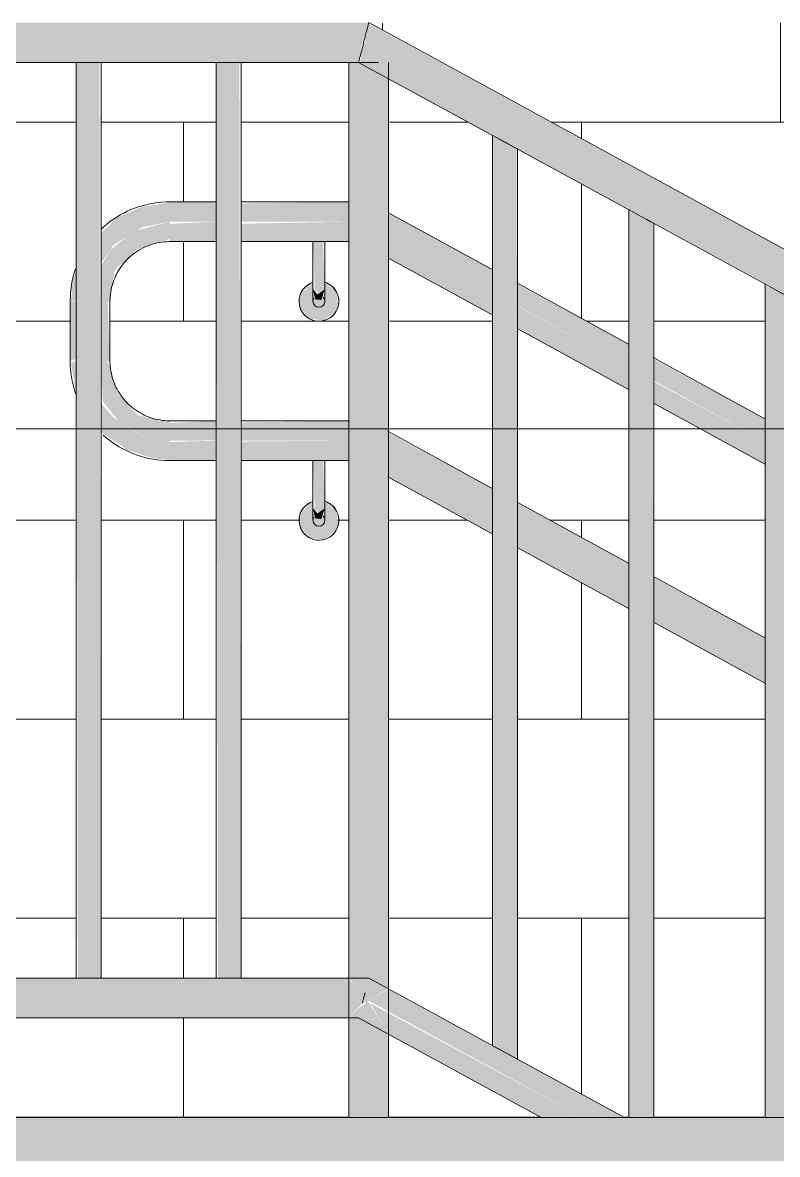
# Model space of a CAD drawing. Header units: metres. Extents: x -3 to 469, y -13 to 19.
# Drawn here: x 95.639 to 96.397, y -0.037 to 1.1 of the extents above; entities that cross this region are included whole.
import ezdxf

# ---------------------------------------------------------------- set-up
doc = ezdxf.new("R2010")
doc.units = ezdxf.units.M
doc.linetypes.add('Center', pattern=[0.03, 0.012, -0.006, 0.006, -0.006])
for name, color, linetype, lineweight in [('A-ANNO-KEYN', 7, 'Continuous', 5), ('A-WALL', 7, 'Continuous', 9), ('Balaústres', 7, 'Continuous', 5), ('Corrimão', 7, 'Continuous', 15), ('Corrimãos', 7, 'Continuous', 15), ('Corrimãos superiores', 7, 'Continuous', 15), ('Suportes', 7, 'Continuous', 5)]:
    doc.layers.add(name, color=color, linetype=linetype, lineweight=lineweight)
for name, color, linetype, lineweight, true_color in [('A-FLOR-LEVL-2', 7, 'Center', 5, 0x0080c0), ('A-WALL-PATT-1', 7, 'Continuous', 5, 0xe3e2df), ('A-WALL-PATT-3', 7, 'Continuous', 5, 0x515151), ('Corrimãos superiores-1', 7, 'Continuous', 15, 0xe0e0e0), ('Corrimãos-1', 7, 'Continuous', 15, 0xe0e0e0), ('Guarda-corpos-1', 7, 'Continuous', 15, 0xe0e0e0), ('Guarda-corpos-2', 7, 'Continuous', 5, 0xe0e0e0), ('Suportes-1', 7, 'Continuous', 5, 0xe0e0e0)]:
    doc.layers.add(name, color=color, linetype=linetype, lineweight=lineweight, true_color=true_color)

# ---------------------------------------------------------------- blocks, each defined once
blk = doc.blocks.new('M_Support - Metal - Circular2 - M_Support - Metal - Circular 2-4977634-FACHADA 01')
at = {"layer": 'Suportes-1'}
for points in [[(95.9364, 0.832), (95.9422, 0.832), (95.9407, 0.88), (95.9306, 0.88), (95.9322, 0.832), (95.9349, 0.832)], [(95.9389, 0.8214), (95.9422, 0.8318), (95.9349, 0.827), (95.9304, 0.832), (95.9327, 0.8219)]]:
    blk.add_hatch(color=256, dxfattribs=at).paths.add_polyline_path(points)
h = blk.add_hatch(color=256, dxfattribs=at)
h.paths.add_polyline_path([(95.9416, 0.8007), (95.9537, 0.81), (95.9557, 0.816), (95.9537, 0.83), (95.9422, 0.8387), (95.9407, 0.832), (95.9306, 0.832), (95.9306, 0.8391), (95.9264, 0.8373), (95.9171, 0.8252), (95.9171, 0.8148), (95.9264, 0.8027), (95.9364, 0.8014)])
h.paths.add_polyline_path([(95.9389, 0.8214), (95.9327, 0.8219), (95.9313, 0.8311), (95.938, 0.827), (95.9424, 0.832), (95.941, 0.8252), (95.9389, 0.8214)])
at = {"layer": 'Suportes'}
for p, q in [((95.9304, 0.88), (95.9304, 0.832)), ((95.9424, 0.832), (95.9424, 0.88))]:
    blk.add_line(p, q, dxfattribs=at)
at = {"layer": 'Suportes', "flags": 128}
for points in [[(95.9304, 0.832), (95.9304, 0.8315), (95.9304, 0.831), (95.9304, 0.8306), (95.9304, 0.8301), (95.9304, 0.8296), (95.9304, 0.8291), (95.9304, 0.8287), (95.9304, 0.8282), (95.9304, 0.8278), (95.9304, 0.8273), (95.9304, 0.8269), (95.9304, 0.8265), (95.9304, 0.826), (95.9304, 0.8256), (95.9304, 0.8252), (95.9304, 0.8248), (95.9304, 0.8245), (95.9304, 0.8241), (95.9304, 0.8237), (95.9304, 0.8234), (95.9304, 0.8231), (95.9304, 0.8228), (95.9304, 0.8225), (95.9304, 0.8222), (95.9304, 0.8219), (95.9304, 0.8217), (95.9304, 0.8214), (95.9304, 0.8212), (95.9304, 0.821), (95.9304, 0.8208), (95.9304, 0.8207), (95.9304, 0.8205), (95.9304, 0.8204), (95.9304, 0.8203), (95.9304, 0.8202), (95.9304, 0.8201), (95.9304, 0.82), (95.9304, 0.82), (95.9304, 0.82)], [(95.9424, 0.82), (95.9424, 0.82), (95.9424, 0.82), (95.9424, 0.8201), (95.9424, 0.8202), (95.9424, 0.8202), (95.9424, 0.8203), (95.9424, 0.8205), (95.9424, 0.8206), (95.9424, 0.8208), (95.9424, 0.8209), (95.9424, 0.8211), (95.9424, 0.8214), (95.9424, 0.8216), (95.9424, 0.8218), (95.9424, 0.8221), (95.9424, 0.8224), (95.9424, 0.8227), (95.9424, 0.823), (95.9424, 0.8233), (95.9424, 0.8236), (95.9424, 0.824), (95.9424, 0.8244), (95.9424, 0.8247), (95.9424, 0.8251), (95.9424, 0.8255), (95.9424, 0.8259), (95.9424, 0.8263), (95.9424, 0.8268), (95.9424, 0.8272), (95.9424, 0.8277), (95.9424, 0.8281), (95.9424, 0.8286), (95.9424, 0.829), (95.9424, 0.8295), (95.9424, 0.83), (95.9424, 0.8304), (95.9424, 0.8309), (95.9424, 0.8314), (95.9424, 0.8319), (95.9424, 0.832)]]:
    blk.add_lwpolyline(points, dxfattribs=at)
at = {"layer": 'Suportes'}
for radius, start, end in [(0.02, 106.6498, 180), (0.02, 120, 165), (0.02, 360, 73.0746), (0.02, 30, 73.0746), (0.02, 180, 360), (0.006, 150, 180), (0.006, 180, 0), (0.006, 0, 45), (0.02, 0, 15), (0.02, 345, 0), (0.02, 195, 330)]:
    blk.add_arc((95.9364, 0.82), radius, start, end, dxfattribs=at)
blk = doc.blocks.new('Balaustre REDONDO 40 - Balaustre REDONDO 40-4981576-FACHADA 01')
at = {"layer": 'Suportes-1'}
h = blk.add_hatch(color=256, dxfattribs=at)
h.paths.add_polyline_path([(95.9915, 0), (96.0064, 0), (96.0056, 0.085), (95.9858, 0.1168), (95.9759, 0.1095), (95.9664, 0.1), (95.9671, 0), (95.9864, 0)])
h.paths.add_polyline_path([(95.9864, 0.1172), (96.0064, 0.13), (96.0057, 1.0447), (95.9964, 1.06), (95.9664, 1.06), (95.9671, 0.1393), (95.9858, 0.1183)])
at = {"layer": 'Suportes'}
for p, q in [((95.9664, 1.06), (95.9664, 0)), ((95.9964, 1.06), (95.9664, 1.06)), ((96.0064, 0), (96.0064, 1.06))]:
    blk.add_line(p, q, dxfattribs=at)
blk = doc.blocks.new('Guarda-corpo - 25mm-V24-FACHADA 01')
at = {"layer": 'Guarda-corpos-2'}
for points in [[(96.3923, 0), (96.3972, 0), (96.3972, 0.8306), (96.385, 0.8359), (96.3852, 0), (96.3918, 0)], [(96.3972, 0), (96.4094, 0), (96.409, 0.8241), (96.3972, 0.8306), (96.3972, 0.0306)]]:
    blk.add_hatch(color=256, dxfattribs=at).paths.add_polyline_path(points)
at = {"layer": 'Balaústres'}
for p, q in [((96.3847, 0.8374), (96.3847, 0)), ((96.4097, 0), (96.4097, 0.8238))]:
    blk.add_line(p, q, dxfattribs=at)
at = {"layer": 'Balaústres', "flags": 128}
for points in [[(96.3972, 0.8306), (96.3918, 0.8335), (96.3874, 0.8359), (96.385, 0.8372)], [(96.4097, 0.8238), (96.4094, 0.8239), (96.407, 0.8252), (96.4026, 0.8276), (96.3972, 0.8306)]]:
    blk.add_lwpolyline(points, dxfattribs=at)
blk = doc.blocks.new('Guarda-corpo - 25mm-V25-FACHADA 01')
at = {"layer": 'Guarda-corpos-2'}
for points in [[(96.2603, 0), (96.2603, 0.9052), (96.2481, 0.9105), (96.2481, 0), (96.2549, 0)], [(96.2603, 0), (96.2725, 0), (96.2721, 0.8987), (96.2603, 0.9052), (96.2603, 0.0306)]]:
    blk.add_hatch(color=256, dxfattribs=at).paths.add_polyline_path(points)
at = {"layer": 'Balaústres'}
for p, q in [((96.2478, 0.912), (96.2478, 0)), ((96.2728, 0), (96.2728, 0.8984))]:
    blk.add_line(p, q, dxfattribs=at)
at = {"layer": 'Balaústres', "flags": 128}
for points in [[(96.2603, 0.9052), (96.2549, 0.9081), (96.2505, 0.9105), (96.2481, 0.9118)], [(96.2728, 0.8984), (96.2725, 0.8986), (96.27, 0.8999), (96.2657, 0.9022), (96.2603, 0.9052)]]:
    blk.add_lwpolyline(points, dxfattribs=at)
blk = doc.blocks.new('Guarda-corpo - 25mm-V26-FACHADA 01')
at = {"layer": 'Guarda-corpos-2'}
for points in [[(96.1234, 0.0654), (96.1234, 0.9798), (96.1112, 0.9851), (96.1115, 0.0718), (96.1179, 0.0683)], [(96.1355, 0.0587), (96.1352, 0.9734), (96.1234, 0.9798), (96.1234, 0.0654), (96.1352, 0.0589)]]:
    blk.add_hatch(color=256, dxfattribs=at).paths.add_polyline_path(points)
at = {"layer": 'Balaústres'}
for p, q in [((96.1109, 0.9866), (96.1109, 0.0722)), ((96.1359, 0.0586), (96.1359, 0.973))]:
    blk.add_line(p, q, dxfattribs=at)
at = {"layer": 'Balaústres', "flags": 128}
for points in [[(96.1234, 0.9798), (96.1179, 0.9828), (96.1136, 0.9851), (96.1112, 0.9865)], [(96.1359, 0.973), (96.1355, 0.9732), (96.1331, 0.9745), (96.1288, 0.9769), (96.1234, 0.9798)], [(96.1109, 0.0722), (96.1112, 0.072), (96.1136, 0.0707), (96.1179, 0.0683), (96.1234, 0.0654)], [(96.1234, 0.0654), (96.1288, 0.0624), (96.1331, 0.06), (96.1355, 0.0587)]]:
    blk.add_lwpolyline(points, dxfattribs=at)
blk = doc.blocks.new('Guarda-corpo - 25mm-4979408-FACHADA 01')
at = {"layer": 'Guarda-corpos-2'}
for points in [[(95.8394, 0.14), (95.8457, 0.14), (95.8457, 1.06), (95.8332, 1.06), (95.8349, 0.14)], [(95.8519, 0.14), (95.8582, 0.14), (95.8565, 1.06), (95.8457, 1.06), (95.8457, 0.14)]]:
    blk.add_hatch(color=256, dxfattribs=at).paths.add_polyline_path(points)
at = {"layer": 'Balaústres'}
for p, q in [((95.8332, 1.06), (95.8332, 0.14)), ((95.8332, 1.06), (95.8457, 1.06)), ((95.8457, 1.06), (95.8582, 1.06)), ((95.8582, 0.14), (95.8582, 1.06)), ((95.8457, 0.14), (95.8332, 0.14)), ((95.8582, 0.14), (95.8457, 0.14))]:
    blk.add_line(p, q, dxfattribs=at)
blk = doc.blocks.new('Guarda-corpo - Guarda-corpo-4979325-FACHADA 01')
at = {"layer": 'Guarda-corpos-1'}
h = blk.add_hatch(color=256, dxfattribs=at)
h.paths.add_polyline_path([(93.473, 0.12), (94.7197, 0.12), (94.6997, 0.14), (93.4923, 0.1393), (93.4781, 0.1251)])
h.paths.add_polyline_path([(93.453, 0.12), (93.473, 0.12), (93.453, 0.1373), (93.453, 0.1252)])
h.paths.add_polyline_path([(94.7197, 0.12), (95.9813, 0.12), (95.9812, 0.1252), (95.965, 0.14), (94.738, 0.1383), (94.7223, 0.1226)])
h = blk.add_hatch(color=256, dxfattribs=at)
h.paths.add_polyline_path([(95.9864, 0.1172), (95.9848, 0.12), (95.9824, 0.1241), (95.9813, 0.12)])
h.paths.add_polyline_path([(96.2015, 0), (96.2433, 0), (96.0057, 0.1287), (95.9864, 0.1172), (96.1454, 0.0306)])
h = blk.add_hatch(color=256, dxfattribs=at)
h.paths.add_polyline_path([(94.7197, 0.12), (93.473, 0.12), (93.493, 0.1), (94.7014, 0.1017), (94.7171, 0.1174)])
h.paths.add_polyline_path([(95.9664, 0.1), (95.98, 0.1148), (95.98, 0.12), (94.7197, 0.12), (94.7397, 0.1), (95.8629, 0.1)])
h.paths.add_polyline_path([(93.4557, 0.1027), (93.473, 0.12), (93.453, 0.12), (93.4535, 0.1027)])
h = blk.add_hatch(color=256, dxfattribs=at)
h.paths.add_polyline_path([(95.9864, 0.1172), (95.9813, 0.12), (95.9824, 0.1148), (95.9827, 0.115)])
h.paths.add_polyline_path([(96.1597, 0), (96.2015, 0), (95.9879, 0.1148), (96.0064, 0.0835), (96.1036, 0.0306)])
at = {"layer": 'Corrimão'}
for p, q in [((95.9864, 0.14), (93.453, 0.14)), ((96.2433, 0), (95.9864, 0.14)), ((95.9827, 0.1252), (95.9813, 0.12)), ((95.9813, 0.12), (95.9827, 0.1252)), ((95.9813, 0.12), (95.98, 0.1148)), ((95.98, 0.1148), (95.9813, 0.12)), ((93.453, 0.1), (95.9762, 0.1)), ((95.9762, 0.1), (96.1597, 0))]:
    blk.add_line(p, q, dxfattribs=at)
for name, p in [('Guarda-corpo - 25mm-4979408-FACHADA 01', (-0.1407, 0)), ('Guarda-corpo - 25mm-4979408-FACHADA 01', (0, 0)), ('Guarda-corpo - 25mm-V26-FACHADA 01', (0, 0)), ('Guarda-corpo - 25mm-V25-FACHADA 01', (0, 0)), ('Guarda-corpo - 25mm-V24-FACHADA 01', (0, 0))]:
    blk.add_blockref(name, p)
blk = doc.blocks.new('Tipo de corrimão superior - Corrimão superior_Interno_-4979358-FACHADA 01')
at = {"layer": 'Corrimãos superiores-1'}
for points in [[(93.5216, 1.08), (95.9813, 1.08), (95.9864, 1.1), (93.4537, 1.0993), (93.473, 1.08)], [(97.7464, 0.118), (97.7657, 0.1302), (95.9863, 1.0993), (95.9827, 1.0793), (97.7359, 0.1237)], [(95.9762, 1.06), (95.98, 1.08), (93.473, 1.08), (93.493, 1.06), (95.9732, 1.06)], [(97.7264, 0.1061), (97.7464, 0.118), (95.9813, 1.08), (95.9777, 1.06), (95.9967, 1.06), (96.0064, 1.0435), (96.7897, 0.6186), (96.8031, 0.6262), (96.8104, 0.6254), (96.828, 0.5958), (97.7257, 0.1065)]]:
    blk.add_hatch(color=256, dxfattribs=at).paths.add_polyline_path(points)
at = {"layer": 'Corrimãos superiores'}
for p, q in [((97.7664, 0.1299), (95.9864, 1.1)), ((93.493, 1.06), (95.9762, 1.06)), ((95.9762, 1.06), (97.7264, 0.1061))]:
    blk.add_line(p, q, dxfattribs=at)
for points, knots in [([(95.9813, 1.08), (95.9818, 1.0817), (95.9827, 1.0852), (95.9839, 1.0901), (95.985, 1.0943), (95.9861, 1.0986), (95.9864, 1.1), (95.9864, 1.1)], [0, 0, 0, 0, 0.0833333, 0.1666667, 0.25, 0.3333333, 0.5, 0.5, 0.5, 0.5]), ([(95.9762, 1.06), (95.9762, 1.06), (95.9766, 1.0614), (95.9777, 1.0657), (95.9788, 1.0699), (95.98, 1.0748), (95.9809, 1.0783), (95.9813, 1.08)], [0.5, 0.5, 0.5, 0.5, 0.6666667, 0.75, 0.8333333, 0.9166667, 1, 1, 1, 1])]:
    blk.add_open_spline(points, degree=3, knots=knots, dxfattribs=at)
blk = doc.blocks.new('Tipo de Corrimão - Corrimão_Interno_-4982792-FACHADA 01')
at = {"layer": 'Corrimãos'}
for p, q in [((95.7692, 0.8775), (95.7715, 0.8781)), ((95.7289, 0.7428), (95.7283, 0.7451))]:
    blk.add_line(p, q, dxfattribs=at)
at = {"layer": 'Corrimãos', "flags": 128}
for points in [[(95.7864, 0.92), (95.7824, 0.9199), (95.7784, 0.9197), (95.7745, 0.9193), (95.7705, 0.9187), (95.7666, 0.918), (95.7627, 0.9171), (95.7588, 0.9161), (95.755, 0.9149), (95.7512, 0.9136), (95.7475, 0.9121), (95.7438, 0.9105), (95.7403, 0.9087), (95.7367, 0.9068), (95.7333, 0.9047), (95.73, 0.9025), (95.7267, 0.9002), (95.7235, 0.8978), (95.7205, 0.8952), (95.7175, 0.8925)], [(95.781, 0.8798), (95.7834, 0.8799), (95.7858, 0.88), (95.7864, 0.88)], [(95.7482, 0.8662), (95.7501, 0.8677), (95.752, 0.8692), (95.754, 0.8705), (95.7561, 0.8717), (95.7581, 0.8729)], [(95.6919, 0.8525), (95.6906, 0.8487), (95.6896, 0.8448), (95.6886, 0.8409), (95.6879, 0.837), (95.6873, 0.833)], [(95.6873, 0.833), (95.6868, 0.8291), (95.6866, 0.8251), (95.6864, 0.8211), (95.6864, 0.82)], [(95.7264, 0.82), (95.7265, 0.8224), (95.7266, 0.8248), (95.7269, 0.8272), (95.7272, 0.8296), (95.7276, 0.8319), (95.7281, 0.8343)], [(95.6864, 0.76), (95.6865, 0.756), (95.6867, 0.752), (95.6871, 0.748), (95.6877, 0.7441), (95.6884, 0.7401), (95.689, 0.7375)], [(95.7267, 0.7546), (95.7265, 0.757), (95.7264, 0.7594), (95.7264, 0.76)], [(95.6893, 0.7362), (95.6903, 0.7324), (95.6915, 0.7285), (95.6924, 0.7259)], [(95.7402, 0.7218), (95.7387, 0.7237), (95.7373, 0.7256), (95.7359, 0.7276), (95.7347, 0.7296), (95.7335, 0.7317)], [(95.7864, 0.7), (95.784, 0.7), (95.7816, 0.7002), (95.7792, 0.7004), (95.7769, 0.7008), (95.7745, 0.7012), (95.7722, 0.7017)], [(95.7197, 0.6855), (95.7227, 0.6829), (95.7258, 0.6804), (95.7291, 0.6781), (95.7324, 0.6759), (95.7358, 0.6738), (95.7393, 0.6718), (95.7429, 0.67), (95.7465, 0.6683), (95.7502, 0.6668), (95.7539, 0.6654), (95.7578, 0.6642), (95.7616, 0.6631), (95.7655, 0.6622), (95.7694, 0.6615), (95.7734, 0.6609), (95.7774, 0.6604), (95.7814, 0.6601), (95.7853, 0.66), (95.7864, 0.66)]]:
    blk.add_lwpolyline(points, dxfattribs=at)
blk = doc.blocks.new('Tipo de Corrimão - Corrimão_Interno_-4983632-FACHADA 01')
at = {"layer": 'Corrimãos-1'}
h = blk.add_hatch(color=256, dxfattribs=at)
h.paths.add_polyline_path([(95.6871, 0.82), (95.6924, 0.8208), (95.6918, 0.849), (95.689, 0.8419), (95.6873, 0.822)])
h.paths.add_polyline_path([(95.7174, 0.858), (95.7299, 0.8766), (95.7592, 0.8946), (95.7864, 0.9), (95.7864, 0.9193), (95.7575, 0.9147), (95.7333, 0.9039), (95.7174, 0.8883), (95.7174, 0.8631)])
h = blk.add_hatch(color=256, dxfattribs=at)
h.paths.add_polyline_path([(95.7864, 0.9), (95.8332, 0.9), (95.8332, 0.92), (95.7864, 0.9193), (95.7864, 0.9052)])
h.paths.add_polyline_path([(95.8582, 0.9), (95.966, 0.9), (95.966, 0.92), (95.8582, 0.9185), (95.8582, 0.9031)])
for points in [[(95.7174, 0.82), (95.7257, 0.82), (95.7312, 0.8512), (95.7539, 0.8723), (95.7656, 0.876), (95.7751, 0.8788), (95.7864, 0.8827), (95.7864, 0.9), (95.7508, 0.8906), (95.7266, 0.8717), (95.7174, 0.8553), (95.7174, 0.8238)], [(95.6864, 0.76), (95.6924, 0.7622), (95.6923, 0.82), (95.6864, 0.82), (95.6864, 0.816)], [(95.7174, 0.76), (95.7264, 0.76), (95.7242, 0.82), (95.7174, 0.82), (95.7174, 0.7746)], [(95.7864, 0.68), (95.7864, 0.6993), (95.7547, 0.7053), (95.7341, 0.7275), (95.7304, 0.7391), (95.7269, 0.7533), (95.7237, 0.76), (95.7174, 0.76), (95.7192, 0.7193), (95.7347, 0.7002), (95.7565, 0.686), (95.7752, 0.6822)], [(95.8043, 0.68), (95.8332, 0.6803), (95.8332, 0.7), (95.7864, 0.6977), (95.7864, 0.68)], [(95.8043, 0.66), (95.8332, 0.6608), (95.8332, 0.68), (95.7864, 0.6786), (95.7864, 0.66)]]:
    blk.add_hatch(color=256, dxfattribs=at).paths.add_polyline_path(points)
h = blk.add_hatch(color=256, dxfattribs=at)
h.paths.add_polyline_path([(95.8332, 0.88), (95.8332, 0.9), (95.7864, 0.8978), (95.7864, 0.88), (95.8043, 0.88)])
h.paths.add_polyline_path([(95.8582, 0.88), (95.966, 0.8807), (95.966, 0.9), (95.8582, 0.8979), (95.8582, 0.8804)])
h = blk.add_hatch(color=256, dxfattribs=at)
h.paths.add_polyline_path([(97.6611, 0), (97.6664, 0), (97.6417, 0.0128), (97.6417, 0), (97.6608, 0)])
h.paths.add_polyline_path([(97.6173, 0.0041), (97.6173, 0.0269), (97.5048, 0.0878), (97.5048, 0.0657), (97.5689, 0.0306)])
h.paths.add_polyline_path([(97.4804, 0.0791), (97.4804, 0.1019), (97.3678, 0.161), (97.3678, 0.1407)])
h.paths.add_polyline_path([(97.3435, 0.1541), (97.3435, 0.1769), (97.2309, 0.2361), (97.2309, 0.2157), (97.2821, 0.1877)])
h.paths.add_polyline_path([(97.2065, 0.229), (97.2065, 0.2518), (97.094, 0.3113), (97.094, 0.2907)])
h.paths.add_polyline_path([(97.0696, 0.304), (97.0696, 0.3268), (96.9571, 0.3865), (96.9571, 0.3657), (97.0335, 0.3238)])
h.paths.add_polyline_path([(96.9327, 0.379), (96.9327, 0.4018), (96.828, 0.4573), (96.828, 0.4364), (96.9164, 0.3879)])
h.paths.add_polyline_path([(96.788, 0.4583), (96.788, 0.4811), (96.6832, 0.5368), (96.6832, 0.5156), (96.7083, 0.5019)])
h.paths.add_polyline_path([(96.6589, 0.529), (96.6589, 0.5518), (96.5463, 0.6119), (96.5463, 0.5906), (96.5653, 0.5802)])
h.paths.add_polyline_path([(96.5219, 0.6039), (96.5219, 0.6267), (96.4094, 0.6871), (96.4094, 0.6656), (96.4215, 0.659)])
h.paths.add_polyline_path([(96.385, 0.6789), (96.385, 0.7017), (96.2725, 0.7622), (96.2725, 0.7406), (96.3311, 0.7084)])
h.paths.add_polyline_path([(96.2481, 0.7539), (96.2481, 0.7767), (96.1355, 0.8374), (96.1355, 0.8155)])
h.paths.add_polyline_path([(96.1112, 0.8289), (96.1112, 0.8517), (96.0064, 0.9083), (96.0064, 0.8862), (96.097, 0.8366)])
h = blk.add_hatch(color=256, dxfattribs=at)
h.paths.add_polyline_path([(97.585, 0), (97.6173, 0), (97.6173, 0.0041), (97.5048, 0.0657), (97.5048, 0.0429), (97.5846, 0)])
h.paths.add_polyline_path([(97.4804, 0.0563), (97.4804, 0.0791), (97.3678, 0.1407), (97.3678, 0.1179)])
h.paths.add_polyline_path([(97.3435, 0.1313), (97.3435, 0.1541), (97.2309, 0.2157), (97.2309, 0.1929), (97.2676, 0.1728)])
h.paths.add_polyline_path([(97.2065, 0.2062), (97.2065, 0.229), (97.094, 0.2907), (97.094, 0.2679)])
h.paths.add_polyline_path([(97.0696, 0.2812), (97.0696, 0.304), (96.9571, 0.3657), (96.9571, 0.3428), (97.0335, 0.301)])
h.paths.add_polyline_path([(96.9327, 0.3562), (96.9327, 0.379), (96.828, 0.4364), (96.828, 0.4136), (96.9164, 0.3651)])
h.paths.add_polyline_path([(96.788, 0.4355), (96.788, 0.4583), (96.6832, 0.5133), (96.6832, 0.4928)])
h.paths.add_polyline_path([(96.6589, 0.5062), (96.6589, 0.529), (96.5463, 0.5888), (96.5463, 0.5678), (96.5653, 0.5574)])
h.paths.add_polyline_path([(96.5219, 0.5811), (96.5219, 0.6039), (96.4094, 0.6642), (96.4094, 0.6428)])
h.paths.add_polyline_path([(96.385, 0.6561), (96.385, 0.6789), (96.2725, 0.7396), (96.2725, 0.7178), (96.3798, 0.659)])
h.paths.add_polyline_path([(96.2481, 0.7311), (96.2481, 0.7539), (96.1355, 0.8151), (96.1355, 0.7927)])
h.paths.add_polyline_path([(96.1112, 0.8061), (96.1112, 0.8289), (96.0064, 0.8862), (96.0064, 0.8634), (96.097, 0.8138)])
h = blk.add_hatch(color=256, dxfattribs=at)
h.paths.add_polyline_path([(95.7864, 0.6607), (95.7864, 0.68), (95.7558, 0.6861), (95.7299, 0.7034), (95.7174, 0.7179), (95.7181, 0.6882), (95.744, 0.6705), (95.7704, 0.6621), (95.7751, 0.6617)])
h.paths.add_polyline_path([(95.6924, 0.7293), (95.6918, 0.76), (95.6873, 0.758), (95.6918, 0.7311)])
at = {"layer": 'Corrimãos'}
for p, q in [((95.8334, 0.92), (95.7864, 0.92)), ((95.966, 0.92), (95.8582, 0.92)), ((96.1112, 0.8517), (96.0064, 0.909)), ((95.7864, 0.88), (95.8335, 0.88)), ((95.8582, 0.88), (95.966, 0.88)), ((96.0064, 0.8634), (96.1112, 0.8061)), ((96.2481, 0.7767), (96.1352, 0.8385)), ((95.6864, 0.82), (95.6864, 0.76)), ((95.7264, 0.76), (95.7264, 0.82)), ((96.1355, 0.7927), (96.2481, 0.7311)), ((96.385, 0.7017), (96.2721, 0.7636)), ((96.2725, 0.7178), (96.385, 0.6561)), ((95.8332, 0.7), (95.7864, 0.7)), ((95.7864, 0.66), (95.8332, 0.66))]:
    blk.add_line(p, q, dxfattribs=at)
at = {"layer": 'Corrimãos', "flags": 128}
for points in [[(95.7864, 0.92), (95.7824, 0.9199), (95.7784, 0.9197), (95.7745, 0.9193), (95.7705, 0.9187), (95.7666, 0.918), (95.7627, 0.9171), (95.7588, 0.9161), (95.755, 0.9149), (95.7512, 0.9136), (95.7475, 0.9121), (95.7438, 0.9105), (95.7403, 0.9087), (95.7367, 0.9068), (95.7333, 0.9047), (95.73, 0.9025), (95.7267, 0.9002), (95.7235, 0.8978), (95.7205, 0.8952), (95.7175, 0.8925)], [(95.7264, 0.82), (95.7265, 0.8224), (95.7266, 0.8248), (95.7269, 0.8272), (95.7272, 0.8296), (95.7276, 0.8319), (95.7281, 0.8343), (95.7288, 0.8366), (95.7295, 0.8389), (95.7303, 0.8411), (95.7312, 0.8434), (95.7321, 0.8456), (95.7332, 0.8477), (95.7344, 0.8498), (95.7356, 0.8519), (95.7369, 0.8539), (95.7383, 0.8558), (95.7398, 0.8577), (95.7413, 0.8596), (95.7429, 0.8613), (95.7446, 0.863), (95.7464, 0.8647), (95.7482, 0.8662), (95.7501, 0.8677), (95.752, 0.8692), (95.754, 0.8705), (95.7561, 0.8717), (95.7581, 0.8729), (95.7603, 0.874), (95.7625, 0.875), (95.7647, 0.8759), (95.7669, 0.8767), (95.7692, 0.8775), (95.7715, 0.8781), (95.7739, 0.8787), (95.7762, 0.8791), (95.7786, 0.8795), (95.781, 0.8798), (95.7834, 0.8799), (95.7858, 0.88), (95.7864, 0.88)], [(95.6919, 0.8525), (95.6906, 0.8487), (95.6896, 0.8448), (95.6886, 0.8409), (95.6879, 0.837), (95.6873, 0.833)], [(95.6873, 0.833), (95.6868, 0.8291), (95.6866, 0.8251), (95.6864, 0.8211), (95.6864, 0.82)], [(95.6864, 0.76), (95.6865, 0.756), (95.6867, 0.752), (95.6871, 0.748), (95.6877, 0.7441), (95.6884, 0.7401), (95.6893, 0.7362), (95.6903, 0.7324), (95.6915, 0.7285), (95.6924, 0.7259)], [(95.7864, 0.7), (95.784, 0.7), (95.7816, 0.7002), (95.7792, 0.7004), (95.7769, 0.7008), (95.7745, 0.7012), (95.7722, 0.7017), (95.7698, 0.7023), (95.7676, 0.703), (95.7653, 0.7038), (95.7631, 0.7047), (95.7609, 0.7057), (95.7587, 0.7068), (95.7566, 0.7079), (95.7546, 0.7092), (95.7526, 0.7105), (95.7506, 0.7119), (95.7487, 0.7133), (95.7469, 0.7149), (95.7451, 0.7165), (95.7434, 0.7182), (95.7417, 0.72), (95.7402, 0.7218), (95.7387, 0.7237), (95.7373, 0.7256), (95.7359, 0.7276), (95.7347, 0.7296), (95.7335, 0.7317), (95.7324, 0.7339), (95.7314, 0.736), (95.7305, 0.7383), (95.7297, 0.7405), (95.7289, 0.7428), (95.7283, 0.7451), (95.7278, 0.7474), (95.7273, 0.7498), (95.7269, 0.7522), (95.7267, 0.7546), (95.7265, 0.757), (95.7264, 0.7594), (95.7264, 0.76)], [(95.7197, 0.6855), (95.7227, 0.6829), (95.7258, 0.6804), (95.7291, 0.6781), (95.7324, 0.6759), (95.7358, 0.6738), (95.7393, 0.6718), (95.7429, 0.67), (95.7465, 0.6683), (95.7502, 0.6668), (95.7539, 0.6654), (95.7578, 0.6642), (95.7616, 0.6631), (95.7655, 0.6622), (95.7694, 0.6615), (95.7734, 0.6609), (95.7774, 0.6604), (95.7814, 0.6601), (95.7853, 0.66), (95.7864, 0.66)]]:
    blk.add_lwpolyline(points, dxfattribs=at)
blk = doc.blocks.new('Tipo de Corrimão - Corrimão_Interno_-4983644-FACHADA 01')
at = {"layer": 'Corrimãos-1'}
for points in [[(95.966, 0.68), (95.966, 0.7), (95.8582, 0.6982), (95.8582, 0.68), (95.9507, 0.68)], [(95.9214, 0.66), (95.966, 0.6607), (95.966, 0.68), (95.8582, 0.6791), (95.8582, 0.66), (95.8629, 0.66)]]:
    blk.add_hatch(color=256, dxfattribs=at).paths.add_polyline_path(points)
h = blk.add_hatch(color=256, dxfattribs=at)
h.paths.add_polyline_path([(97.2647, 0), (97.2309, 0.017), (97.2309, 0), (97.2643, 0)])
h.paths.add_polyline_path([(97.2065, 0.009), (97.2065, 0.0318), (97.094, 0.0918), (97.094, 0.0707), (97.1672, 0.0306)])
h.paths.add_polyline_path([(97.0696, 0.084), (97.0696, 0.1068), (96.9571, 0.1666), (96.9571, 0.1457), (97.0335, 0.1038)])
h.paths.add_polyline_path([(96.9327, 0.159), (96.9327, 0.1818), (96.828, 0.2372), (96.828, 0.2164), (96.9164, 0.1679)])
h.paths.add_polyline_path([(96.788, 0.2383), (96.788, 0.2611), (96.6832, 0.3162), (96.6832, 0.2956)])
h.paths.add_polyline_path([(96.6589, 0.309), (96.6589, 0.3318), (96.5463, 0.391), (96.5463, 0.3706), (96.5935, 0.3448)])
h.paths.add_polyline_path([(96.5219, 0.3839), (96.5219, 0.4067), (96.4094, 0.4658), (96.4094, 0.4456)])
h.paths.add_polyline_path([(96.385, 0.4589), (96.385, 0.4817), (96.2725, 0.5426), (96.2725, 0.5206), (96.3311, 0.4884)])
h.paths.add_polyline_path([(96.2481, 0.5339), (96.2481, 0.5567), (96.1355, 0.6176), (96.1355, 0.5955)])
h.paths.add_polyline_path([(96.1112, 0.6089), (96.1112, 0.6317), (96.0064, 0.6878), (96.0064, 0.6662), (96.097, 0.6166)])
h = blk.add_hatch(color=256, dxfattribs=at)
h.paths.add_polyline_path([(97.187, 0), (97.2065, 0.0014), (97.2065, 0.009), (97.094, 0.0684), (97.094, 0.0479), (97.1856, 0)])
h.paths.add_polyline_path([(97.0696, 0.0612), (97.0696, 0.084), (96.9571, 0.1457), (96.9571, 0.1228), (97.0335, 0.081)])
h.paths.add_polyline_path([(96.9327, 0.1362), (96.9327, 0.159), (96.828, 0.2164), (96.828, 0.1936), (96.9164, 0.1451)])
h.paths.add_polyline_path([(96.788, 0.2155), (96.788, 0.2383), (96.6832, 0.2956), (96.6832, 0.2728)])
h.paths.add_polyline_path([(96.6589, 0.2862), (96.6589, 0.309), (96.5463, 0.3706), (96.5463, 0.3478), (96.5653, 0.3374)])
h.paths.add_polyline_path([(96.5219, 0.3611), (96.5219, 0.3839), (96.4094, 0.4456), (96.4094, 0.4228)])
h.paths.add_polyline_path([(96.385, 0.4361), (96.385, 0.4589), (96.2725, 0.5206), (96.2725, 0.4978), (96.3311, 0.4656)])
h.paths.add_polyline_path([(96.2481, 0.5111), (96.2481, 0.5339), (96.1355, 0.5955), (96.1355, 0.5727)])
h.paths.add_polyline_path([(96.1112, 0.5861), (96.1112, 0.6089), (96.0064, 0.6662), (96.0064, 0.6434), (96.097, 0.5938)])
at = {"layer": 'Corrimãos'}
for p, q in [((95.966, 0.7), (95.8582, 0.7)), ((96.1112, 0.6317), (96.0057, 0.6894)), ((95.8582, 0.66), (95.966, 0.66)), ((96.0057, 0.6438), (96.1112, 0.5861)), ((96.2481, 0.5567), (96.1355, 0.6183)), ((96.1355, 0.5727), (96.2481, 0.5111)), ((96.385, 0.4817), (96.2725, 0.5434)), ((96.2725, 0.4978), (96.385, 0.4361)), ((96.5219, 0.4067), (96.4094, 0.4684)), ((96.4094, 0.4228), (96.5219, 0.3611)), ((96.6589, 0.3318), (96.5463, 0.3934)), ((96.5463, 0.3478), (96.6589, 0.2862)), ((96.7886, 0.2607), (96.6832, 0.3184)), ((96.6832, 0.2728), (96.7886, 0.2151)), ((96.9327, 0.1818), (96.8273, 0.2395)), ((96.8273, 0.1939), (96.9327, 0.1362)), ((97.0696, 0.1068), (96.9571, 0.1685)), ((96.9571, 0.1228), (97.0696, 0.0612)), ((97.2065, 0.0318), (97.094, 0.0935)), ((97.094, 0.0479), (97.1814, 0)), ((97.2647, 0), (97.2309, 0.0185))]:
    blk.add_line(p, q, dxfattribs=at)

msp = doc.modelspace()

# ---------------------------------------------------------------- hatches: boundary and pattern name
at = {"layer": 'A-WALL-PATT-1'}
msp.add_hatch(color=256, dxfattribs=at).paths.add_polyline_path([(96.7994, -0.15), (116.9343, -0.15), (116.9343, 0), (93.413, 0), (93.413, -0.15), (96.5653, -0.15)])
at = {"layer": 'A-WALL-PATT-3'}
h = msp.add_hatch(dxfattribs=at)
h.set_pattern_fill('FP_18', color=256, style=0, pattern_type=2)
h.set_pattern_definition([(0, (93, 0), (0, 0.2), []), (90, (93, 0), (-0.2, 0.2), [0.2, -0.2])])
h.paths.add_polyline_path([(93.493, 0), (94.6997, 0), (94.6997, 0.1), (93.493, 0.1), (93.493, 0.0016)])
h.paths.add_polyline_path([(93.453, 0), (93.453, 0.85), (93.413, 0.85), (93.413, 0)])
h.paths.add_polyline_path([(95.1605, 0), (95.9664, 0), (95.9664, 0.1), (94.7397, 0.1), (94.7397, 0), (94.9264, 0)])
h.paths.add_polyline_path([(97.3678, 0), (97.4804, 0), (97.4804, 0.0563), (97.3678, 0.1179), (97.3678, 0.0306)])
h.paths.add_polyline_path([(97.2676, 0), (97.3435, 0), (97.3435, 0.1313), (97.2309, 0.1929), (97.2309, 0.0185), (97.2647, 0)])
h.paths.add_polyline_path([(97.5048, 0), (97.5831, 0), (97.5048, 0.0429), (97.5048, 0.0306)])
h.paths.add_polyline_path([(97.1814, 0), (97.094, 0.0479), (97.094, 0), (97.1506, 0)])
h.paths.add_polyline_path([(97.0696, 0), (97.0696, 0.0612), (96.9571, 0.1228), (96.9571, 0), (97.0335, 0)])
h.paths.add_polyline_path([(97.7264, 0), (97.7257, 0.1065), (97.6417, 0.1523), (97.6417, 0.0135), (97.6664, 0), (97.6773, 0)])
h.paths.add_polyline_path([(96.9327, 0), (96.9327, 0.1362), (96.8713, 0.1698), (96.8715, 0.1373), (96.8828, 0.1286), (96.8848, 0.1238), (96.8828, 0.1086), (96.8707, 0.0993), (96.8555, 0.1013), (96.8462, 0.1134), (96.8462, 0.1238), (96.8597, 0.1386), (96.8579, 0.1772), (96.828, 0.1936), (96.828, 0)])
h.paths.add_polyline_path([(96.6589, 0), (96.6589, 0.2862), (96.5463, 0.3478), (96.5463, 0), (96.5653, 0)])
h.paths.add_polyline_path([(97.885, 0), (97.885, 3), (93.453, 3), (93.4537, 1.1), (94.5, 1.1), (94.5, 2.1), (96.5, 2.1), (96.5, 1.1), (95.9877, 1.0993), (97.7664, 0.1295), (97.7664, 0), (97.8529, 0)])
h.paths.add_polyline_path([(96.2481, 0), (96.2481, 0.5111), (96.1355, 0.5727), (96.1355, 0.0587), (96.2433, 0)])
h.paths.add_polyline_path([(96.2725, 0), (96.385, 0), (96.385, 0.4361), (96.2725, 0.4978), (96.2725, 0.0306)])
h.paths.add_polyline_path([(96.1597, 0), (96.0064, 0.0835), (96.0064, 0), (96.097, 0)])
h.paths.add_polyline_path([(96.4094, 0), (96.5219, 0), (96.5219, 0.3611), (96.4094, 0.4228), (96.4094, 0.0306)])
h.paths.add_polyline_path([(96.6832, 0), (96.788, 0), (96.788, 0.2155), (96.6832, 0.2728), (96.6832, 0.0306)])
h.paths.add_polyline_path([(97.6173, 0.0269), (97.6173, 0.1656), (97.5048, 0.2269), (97.5048, 0.0885), (97.6106, 0.0306)])
h.paths.add_polyline_path([(97.2065, 0.0318), (97.2065, 0.2062), (97.094, 0.2679), (97.094, 0.0935)])
h.paths.add_polyline_path([(96.1112, 0.072), (96.1112, 0.5861), (96.0064, 0.6434), (96.0064, 0.1291), (96.097, 0.0797)])
h.paths.add_polyline_path([(97.4804, 0.1019), (97.4804, 0.2402), (97.3678, 0.3015), (97.3678, 0.1635)])
h.paths.add_polyline_path([(97.0696, 0.1068), (97.0696, 0.2812), (96.9571, 0.3428), (96.9571, 0.1685), (97.0335, 0.1266)])
h.paths.add_polyline_path([(93.5812, 0.14), (93.5812, 1.06), (93.493, 1.06), (93.493, 0.14), (93.5513, 0.14)])
h.paths.add_polyline_path([(93.6062, 0.14), (93.722, 0.14), (93.722, 1.06), (93.6062, 1.06), (93.6062, 0.1877)])
h.paths.add_polyline_path([(93.747, 0.14), (93.8627, 0.14), (93.8627, 1.06), (93.747, 1.06), (93.747, 0.1877)])
h.paths.add_polyline_path([(95.5767, 0.14), (95.6924, 0.14), (95.691, 0.7331), (95.689, 0.7381), (95.6864, 0.76), (95.6873, 0.822), (95.6918, 0.849), (95.6924, 0.856), (95.6924, 1.06), (95.5767, 1.06), (95.5767, 0.1877)])
h.paths.add_polyline_path([(95.5517, 0.14), (95.5517, 1.06), (95.4359, 1.06), (95.4359, 0.14)])
h.paths.add_polyline_path([(95.3946, 0.14), (95.4109, 0.14), (95.4109, 1.06), (95.2952, 1.06), (95.2952, 0.14)])
h.paths.add_polyline_path([(94.0035, 0.14), (94.0035, 1.06), (93.8877, 1.06), (93.8877, 0.14), (93.9899, 0.14)])
h.paths.add_polyline_path([(95.8582, 0.14), (95.9664, 0.14), (95.966, 0.66), (95.9422, 0.659), (95.9424, 0.6187), (95.9537, 0.61), (95.9557, 0.6052), (95.9537, 0.59), (95.9416, 0.5807), (95.9264, 0.5827), (95.9171, 0.5948), (95.9171, 0.6052), (95.9306, 0.62), (95.9306, 0.66), (95.8582, 0.659), (95.8582, 0.1877)])
h.paths.add_polyline_path([(95.8332, 0.14), (95.8332, 0.66), (95.7751, 0.6617), (95.7575, 0.6653), (95.7333, 0.6762), (95.7174, 0.6861), (95.7174, 0.14)])
h.paths.add_polyline_path([(94.0285, 0.14), (94.1442, 0.14), (94.1442, 1.06), (94.0285, 1.06), (94.0285, 0.1877)])
h.paths.add_polyline_path([(94.1692, 0.14), (94.285, 0.14), (94.285, 1.06), (94.1692, 1.06), (94.1692, 0.1877)])
h.paths.add_polyline_path([(94.4507, 0.14), (94.5665, 0.14), (94.5665, 1.06), (94.4507, 1.06), (94.4507, 0.1877)])
h.paths.add_polyline_path([(94.4257, 0.14), (94.4257, 1.06), (94.31, 1.06), (94.31, 0.14)])
h.paths.add_polyline_path([(94.5915, 0.14), (94.6997, 0.14), (94.6997, 1.06), (94.5915, 1.06), (94.5915, 0.3448)])
h.paths.add_polyline_path([(94.873, 0.14), (94.9887, 0.14), (94.9887, 1.06), (94.873, 1.06), (94.873, 0.1877)])
h.paths.add_polyline_path([(94.7397, 0.14), (94.848, 0.14), (94.848, 1.06), (94.7397, 1.06), (94.7397, 0.1877)])
h.paths.add_polyline_path([(95.2702, 0.14), (95.2702, 1.06), (95.1545, 1.06), (95.1545, 0.14), (95.1605, 0.14)])
h.paths.add_polyline_path([(95.0137, 0.14), (95.1295, 0.14), (95.1295, 1.06), (95.0137, 1.06), (95.0137, 0.1877)])
h.paths.add_polyline_path([(97.3435, 0.1769), (97.3435, 0.3148), (97.2309, 0.3762), (97.2309, 0.2385), (97.3237, 0.1877)])
h.paths.add_polyline_path([(96.9327, 0.1818), (96.9327, 0.3562), (96.8713, 0.3898), (96.8715, 0.3573), (96.8844, 0.3448), (96.8848, 0.3438), (96.8828, 0.3286), (96.8707, 0.3193), (96.8555, 0.3213), (96.8462, 0.3334), (96.8469, 0.3448), (96.8597, 0.3586), (96.8579, 0.3972), (96.828, 0.4136), (96.828, 0.2392), (96.922, 0.1877)])
h.paths.add_polyline_path([(97.2065, 0.2518), (97.2065, 0.3894), (97.094, 0.4508), (97.094, 0.3135)])
h.paths.add_polyline_path([(96.788, 0.2611), (96.788, 0.4355), (96.6832, 0.4928), (96.6832, 0.3184)])
h.paths.add_polyline_path([(97.0696, 0.3268), (97.0696, 0.4641), (96.9571, 0.5254), (96.9571, 0.3885), (97.0368, 0.3448)])
h.paths.add_polyline_path([(96.6589, 0.3318), (96.6589, 0.5062), (96.5463, 0.5678), (96.5463, 0.3934), (96.6351, 0.3448)])
h.paths.add_polyline_path([(96.9327, 0.4018), (96.9327, 0.5387), (96.828, 0.5958), (96.828, 0.4592), (96.9164, 0.4107)])
h.paths.add_polyline_path([(96.5219, 0.4067), (96.5219, 0.5811), (96.4094, 0.6428), (96.4094, 0.4684)])
h.paths.add_polyline_path([(96.788, 0.4811), (96.788, 0.6176), (96.6832, 0.6747), (96.6832, 0.5384), (96.75, 0.5019)])
h.paths.add_polyline_path([(96.385, 0.4817), (96.385, 0.6561), (96.2725, 0.7178), (96.2725, 0.5434), (96.3482, 0.5019)])
h.paths.add_polyline_path([(96.6589, 0.5518), (96.6589, 0.688), (96.5463, 0.7493), (96.5463, 0.6134), (96.5653, 0.603)])
h.paths.add_polyline_path([(96.2481, 0.5567), (96.2481, 0.7311), (96.1355, 0.7927), (96.1355, 0.6183)])
h.paths.add_polyline_path([(96.5219, 0.6267), (96.5219, 0.7626), (96.4094, 0.8239), (96.4094, 0.6884), (96.4631, 0.659)])
h.paths.add_polyline_path([(96.1112, 0.6317), (96.1112, 0.8061), (96.0064, 0.8634), (96.0087, 0.6878), (96.097, 0.6394)])
h.paths.add_polyline_path([(95.9664, 0.6993), (95.966, 0.88), (95.9422, 0.88), (95.9424, 0.8387), (95.9537, 0.83), (95.9557, 0.8252), (95.9537, 0.81), (95.9416, 0.8007), (95.9264, 0.8027), (95.9169, 0.816), (95.9171, 0.8252), (95.9306, 0.84), (95.9306, 0.88), (95.8582, 0.88), (95.8582, 0.7), (95.966, 0.6993)])
h.paths.add_polyline_path([(95.7395, 0.8597), (95.7407, 0.858), (95.7391, 0.8589)])
h.paths.add_polyline_path([(95.7468, 0.7131), (95.7484, 0.7142), (95.7476, 0.7127)])
h.paths.add_polyline_path([(95.7864, 0.6993), (95.7864, 0.7), (95.8332, 0.7), (95.8332, 0.88), (95.7669, 0.8779), (95.7494, 0.87), (95.7494, 0.8678), (95.7312, 0.8512), (95.7263, 0.8243), (95.7264, 0.816), (95.7285, 0.7406), (95.7364, 0.7229), (95.7386, 0.7229), (95.7553, 0.7047), (95.7808, 0.7)])
h.paths.add_polyline_path([(96.385, 0.7017), (96.385, 0.8372), (96.2725, 0.8972), (96.2725, 0.7634), (96.3311, 0.7312)])
h.paths.add_polyline_path([(95.7334, 0.7317), (95.7298, 0.7375), (95.7333, 0.732)])
h.paths.add_polyline_path([(96.2481, 0.7767), (96.2481, 0.9118), (96.1355, 0.9731), (96.1355, 0.8383), (96.1763, 0.816)])
h.paths.add_polyline_path([(96.1112, 0.8517), (96.1112, 0.9865), (96.0064, 1.0435), (96.0087, 0.9078), (96.097, 0.8594)])
h.paths.add_polyline_path([(95.7582, 0.873), (95.7636, 0.8766), (95.7584, 0.8731)])
h.paths.add_polyline_path([(95.7174, 0.8912), (95.7438, 0.9093), (95.7645, 0.9174), (95.8043, 0.92), (95.8332, 0.92), (95.8332, 1.06), (95.7174, 1.06), (95.7174, 0.8939)])
h.paths.add_polyline_path([(95.9664, 0.9193), (95.9664, 1.06), (95.8582, 1.06), (95.8582, 0.92), (95.966, 0.9193)])

# ---------------------------------------------------------------- linework, layer by layer
at = {"layer": 'A-ANNO-KEYN'}
msp.add_line((92.9014, 0.692), (101.2016, 0.692), dxfattribs=at)
at = {"layer": 'A-FLOR-LEVL-2'}
msp.add_line((-0.919, 0), (113.592, 0), dxfattribs=at)
at = {"layer": 'A-WALL'}
msp.add_line((116.9343, 0), (93.413, 0), dxfattribs=at)

# ---------------------------------------------------------------- block references
at = {"layer": 'Corrimão'}
msp.add_blockref('Guarda-corpo - Guarda-corpo-4979325-FACHADA 01', (0, 0), dxfattribs=at)
at = {"layer": 'Corrimãos'}
for name in ['Tipo de Corrimão - Corrimão_Interno_-4982792-FACHADA 01', 'Tipo de Corrimão - Corrimão_Interno_-4983632-FACHADA 01', 'Tipo de Corrimão - Corrimão_Interno_-4983644-FACHADA 01']:
    msp.add_blockref(name, (0, 0), dxfattribs=at)
at = {"layer": 'Corrimãos superiores'}
msp.add_blockref('Tipo de corrimão superior - Corrimão superior_Interno_-4979358-FACHADA 01', (0, 0), dxfattribs=at)
at = {"layer": 'Suportes'}
for name, p in [('Balaustre REDONDO 40 - Balaustre REDONDO 40-4981576-FACHADA 01', (0, 0)), ('M_Support - Metal - Circular2 - M_Support - Metal - Circular 2-4977634-FACHADA 01', (0, 0)), ('M_Support - Metal - Circular2 - M_Support - Metal - Circular 2-4977634-FACHADA 01', (0, -0.22))]:
    msp.add_blockref(name, p, dxfattribs=at)

doc.saveas('drawing.dxf')
